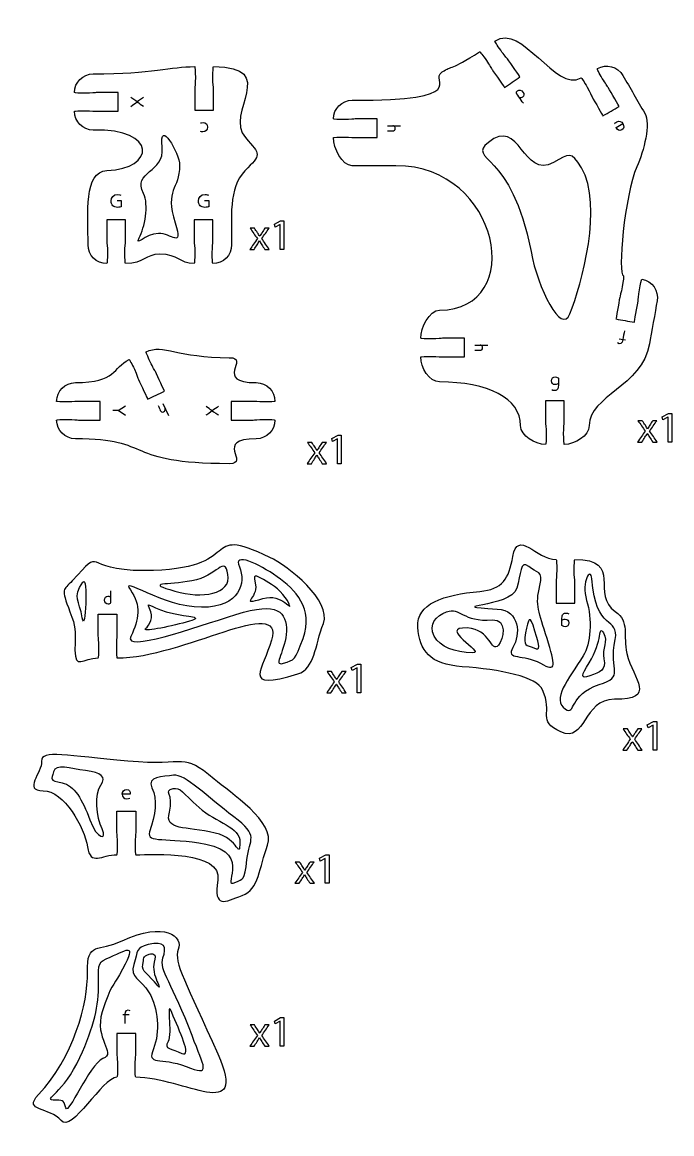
# Model space of a CAD drawing. Extents: x 0 to 1000, y 0 to 600.
# Drawn here: x 342.6 to 446.7, y 216.6 to 394.7 of the extents above; entities that cross this region are included whole.
import ezdxf

# ---------------------------------------------------------------- set-up
doc = ezdxf.new("R2010")
doc.units = 0
doc.header["$MEASUREMENT"] = 0
doc.layers.add('DEFAULT', color=7, linetype='CONTINUOUS')

msp = doc.modelspace()

# ---------------------------------------------------------------- linework, layer by layer
at = {"layer": 'DEFAULT', "color": 250}
for points in [[(401.12, 378.13), (403.24, 378.13)], [(439.27, 343.78), (438.27, 343.95)], [(415.12, 342.97), (417.24, 342.97)], [(357.98, 332.48), (359.14, 333.25)], [(365.1, 333.62), (366, 331.69)], [(359.14, 331.67), (357.98, 332.48), (357.12, 332.48)], [(358.68, 235.69), (359.7, 235.69)]]:
    msp.add_lwpolyline(points, dxfattribs=at)
for points in [[(383.93, 362.3), (383.92, 362.3), (383.12, 361.87), (383, 362.35), (384, 362.88), (384.53, 362.88), (384.53, 358.3), (383.93, 358.3)], [(446.11, 331.45), (446.09, 331.45), (445.3, 331.02), (445.18, 331.49), (446.18, 332.03), (446.71, 332.03), (446.71, 327.44), (446.11, 327.44)], [(393.12, 327.97), (393.11, 327.97), (392.31, 327.54), (392.19, 328.02), (393.2, 328.55), (393.72, 328.55), (393.72, 323.97), (393.12, 323.97)], [(396.26, 291.27), (396.25, 291.27), (395.45, 290.84), (395.33, 291.31), (396.33, 291.85), (396.86, 291.85), (396.86, 287.26), (396.26, 287.26)], [(443.71, 282.07), (443.7, 282.07), (442.9, 281.64), (442.78, 282.11), (443.78, 282.65), (444.31, 282.65), (444.31, 278.06), (443.71, 278.06)], [(391.16, 260.72), (391.15, 260.72), (390.35, 260.29), (390.23, 260.77), (391.23, 261.3), (391.76, 261.3), (391.76, 256.72), (391.16, 256.72)], [(383.93, 234.61), (383.92, 234.61), (383.12, 234.18), (383, 234.65), (384, 235.19), (384.53, 235.19), (384.53, 230.6), (383.93, 230.6)]]:
    msp.add_lwpolyline(points, close=True, dxfattribs=at)
at = {"layer": 'DEFAULT', "color": 1}
for points, knots in [([(441.92, 353.53), (441.86, 353.53), (441.69, 352.77), (441.52, 351.83), (441.35, 350.87), (441.35, 350.26), (441.31, 350.09), (441.16, 349.22), (440.71, 346.64), (440.71, 346.64), (439.72, 346.81), (438.74, 346.99), (437.75, 347.16), (437.75, 347.16), (438.21, 349.74), (438.36, 350.6), (438.39, 350.78), (438.59, 351.36), (438.76, 352.31), (438.93, 353.26), (439.02, 354.04), (438.97, 354.05), (437.97, 354.23), (439.13, 367.04), (441.12, 371.55), (442.25, 374.1), (443.35, 378.44), (442.37, 380.13), (441.21, 382.15), (440.04, 384.17), (438.87, 386.19), (438.04, 387.63), (436.21, 388.12), (434.78, 387.29), (434.73, 387.26), (435.08, 386.56), (435.56, 385.72), (436.05, 384.88), (436.44, 384.41), (436.53, 384.26), (436.96, 383.5), (438.28, 381.23), (438.28, 381.23), (437.41, 380.72), (436.54, 380.22), (435.68, 379.72), (435.68, 379.72), (434.36, 382), (433.93, 382.76), (433.84, 382.91), (433.62, 383.48), (433.14, 384.32), (432.66, 385.16), (432.23, 385.82), (432.18, 385.79), (428.07, 383.42), (422.68, 394.72), (418.36, 391.71), (418.31, 391.68), (418.72, 391.01), (419.28, 390.22), (419.83, 389.43), (420.26, 388.98), (420.36, 388.84), (420.86, 388.13), (422.37, 385.97), (422.37, 385.97), (421.55, 385.4), (420.73, 384.83), (419.91, 384.25), (419.91, 384.25), (418.41, 386.4), (417.9, 387.12), (417.81, 387.26), (417.54, 387.82), (416.98, 388.61), (416.43, 389.4), (415.94, 390.02), (415.9, 389.99), (411.1, 386.92), (411.61, 387.84), (409.9, 386.75), (407.67, 385.33), (415.03, 382.22), (395.47, 382.22), (393.82, 382.22), (392.47, 380.88), (392.47, 379.22), (392.47, 379.17), (393.26, 379.12), (394.22, 379.12), (395.19, 379.12), (395.8, 379.22), (395.97, 379.23), (397.14, 379.23), (398.3, 379.23), (399.47, 379.23), (399.47, 378.22), (399.47, 377.22), (399.47, 376.22), (398.3, 376.22), (397.14, 376.22), (395.97, 376.22), (395.8, 376.22), (395.19, 376.32), (394.22, 376.32), (393.26, 376.32), (392.47, 376.28), (392.47, 376.22), (392.47, 374.57), (393.82, 371.73), (395.47, 371.73), (397.81, 371.73), (400.14, 371.73), (402.47, 371.73), (419.26, 371.73), (423.47, 348.57), (409.47, 348.57), (407.81, 348.57), (406.47, 345.72), (406.47, 344.06), (406.47, 344.01), (407.26, 343.97), (408.22, 343.97), (409.19, 343.97), (409.8, 344.06), (409.97, 344.06), (411.14, 344.06), (412.31, 344.06), (413.47, 344.06), (413.47, 343.06), (413.47, 342.07), (413.47, 341.07), (412.31, 341.07), (411.14, 341.07), (409.97, 341.07), (409.8, 341.07), (409.19, 341.16), (408.22, 341.16), (407.26, 341.16), (406.47, 341.12), (406.47, 341.07), (406.47, 339.41), (407.81, 337.07), (409.47, 337.07), (417.21, 337.07), (422.48, 334.49), (422.48, 330.07), (422.48, 328.41), (424.81, 327.06), (426.47, 327.06), (426.53, 327.06), (426.58, 327.85), (426.58, 328.81), (426.58, 329.78), (426.47, 330.39), (426.47, 330.56), (426.47, 331.73), (426.47, 332.9), (426.47, 334.06), (427.47, 334.06), (428.47, 334.06), (429.48, 334.06), (429.48, 332.9), (429.48, 331.73), (429.48, 330.56), (429.48, 330.39), (429.37, 329.78), (429.37, 328.81), (429.37, 327.85), (429.42, 327.06), (429.48, 327.06), (431.13, 327.06), (433.47, 328.41), (433.47, 330.07), (433.47, 334.88), (441.93, 336.27), (443.14, 343.16), (443.45, 344.89), (444.05, 348.33), (444.36, 350.06), (444.64, 351.69), (443.56, 353.24), (441.92, 353.53)], [1, 1, 1, 1, 2, 2, 2, 3, 3, 3, 4, 4, 4, 12.507955, 12.507955, 12.507955, 13.507955, 13.507955, 13.507955, 14.507955, 14.507955, 14.507955, 15.507955, 15.507955, 15.507955, 16.507955, 16.507955, 16.507955, 17.507955, 17.507955, 17.507955, 37.354932, 37.354932, 37.354932, 38.354932, 38.354932, 38.354932, 39.354932, 39.354932, 39.354932, 40.354932, 40.354932, 40.354932, 41.354932, 41.354932, 41.354932, 49.86754, 49.86754, 49.86754, 50.86754, 50.86754, 50.86754, 51.86754, 51.86754, 51.86754, 52.86754, 52.86754, 52.86754, 53.86754, 53.86754, 53.86754, 54.86754, 54.86754, 54.86754, 55.86754, 55.86754, 55.86754, 56.86754, 56.86754, 56.86754, 65.376083, 65.376083, 65.376083, 66.376083, 66.376083, 66.376083, 67.376083, 67.376083, 67.376083, 68.376083, 68.376083, 68.376083, 69.376083, 69.376083, 69.376083, 70.376083, 70.376083, 70.376083, 71.376083, 71.376083, 71.376083, 72.376083, 72.376083, 72.376083, 73.376083, 73.376083, 73.376083, 83.296083, 83.296083, 83.296083, 91.806083, 91.806083, 91.806083, 101.726083, 101.726083, 101.726083, 102.726083, 102.726083, 102.726083, 103.726083, 103.726083, 103.726083, 104.726083, 104.726083, 104.726083, 124.566083, 124.566083, 124.566083, 125.566083, 125.566083, 125.566083, 126.566083, 126.566083, 126.566083, 127.566083, 127.566083, 127.566083, 128.566083, 128.566083, 128.566083, 138.486083, 138.486083, 138.486083, 146.986083, 146.986083, 146.986083, 156.906083, 156.906083, 156.906083, 157.906083, 157.906083, 157.906083, 158.906083, 158.906083, 158.906083, 159.906083, 159.906083, 159.906083, 160.906083, 160.906083, 160.906083, 161.906083, 161.906083, 161.906083, 162.906083, 162.906083, 162.906083, 163.906083, 163.906083, 163.906083, 173.826083, 173.826083, 173.826083, 182.336083, 182.336083, 182.336083, 192.256083, 192.256083, 192.256083, 193.256083, 193.256083, 193.256083, 194.256083, 194.256083, 194.256083, 195.256083, 195.256083, 195.256083, 196.256083, 196.256083, 196.256083, 197.256083, 197.256083, 197.256083, 198.256083, 198.256083, 198.256083, 198.256083]), ([(352.7, 380.54), (351.73, 380.54), (350.95, 380.5), (350.95, 380.44), (350.95, 378.78), (352.29, 377.44), (353.95, 377.44), (364.38, 377.68), (363.91, 371.21), (356.13, 370.94), (352.45, 370.8), (353.13, 364.02), (353.13, 359.04), (353.13, 357.38), (354.47, 356.04), (356.13, 356.04), (356.19, 356.04), (356.24, 356.82), (356.24, 357.79), (356.24, 358.75), (356.13, 359.36), (356.13, 359.54), (356.13, 360.7), (356.13, 361.87), (356.13, 363.04), (357.13, 363.04), (358.13, 363.04), (359.13, 363.04), (359.13, 361.87), (359.13, 360.7), (359.13, 359.54), (359.13, 359.36), (359.03, 358.75), (359.03, 357.79), (359.03, 356.82), (359.08, 356.04), (359.13, 356.04), (362.17, 356.04), (362.23, 357.54), (364.63, 357.54), (367.68, 357.54), (367.73, 356.04), (370.13, 356.04), (370.19, 356.04), (370.24, 356.82), (370.24, 357.79), (370.24, 358.75), (370.13, 359.36), (370.13, 359.54), (370.13, 360.7), (370.13, 361.87), (370.13, 363.04), (371.14, 363.04), (372.14, 363.04), (373.14, 363.04), (373.14, 361.87), (373.14, 360.7), (373.14, 359.54), (373.14, 359.36), (373.04, 358.75), (373.04, 357.79), (373.04, 356.82), (373.08, 356.04), (373.14, 356.04), (374.79, 356.04), (376.14, 357.38), (376.14, 359.04), (376.14, 363.1), (375.61, 368.25), (378.27, 370.91), (380.93, 373.56), (380.82, 373.46), (378.35, 376.22), (374.82, 380.17), (384.04, 387.6), (373.23, 387.6), (373.17, 387.6), (373.13, 386.82), (373.13, 385.85), (373.13, 384.88), (373.23, 384.28), (373.23, 384.1), (373.23, 382.93), (373.23, 381.77), (373.23, 380.6), (372.23, 380.6), (371.23, 380.6), (370.23, 380.6), (370.23, 381.77), (370.23, 382.93), (370.23, 384.1), (370.23, 384.28), (370.33, 384.88), (370.33, 385.85), (370.33, 386.82), (370.28, 387.6), (370.23, 387.6), (366.33, 387.6), (363.58, 386.44), (353.95, 386.44), (352.29, 386.44), (350.95, 385.1), (350.95, 383.44), (350.95, 383.39), (351.73, 383.34), (352.7, 383.34), (353.67, 383.34), (354.28, 383.44), (354.45, 383.44), (355.62, 383.44), (356.78, 383.44), (357.95, 383.44), (357.95, 382.44), (357.95, 381.44), (357.95, 380.44), (356.78, 380.44), (355.62, 380.44), (354.45, 380.44), (354.28, 380.44), (353.67, 380.54), (352.7, 380.54)], [1, 1, 1, 1, 2, 2, 2, 3, 3, 3, 4, 4, 4, 5, 5, 5, 6, 6, 6, 7, 7, 7, 8, 8, 8, 17.92, 17.92, 17.92, 26.43, 26.43, 26.43, 36.35, 36.35, 36.35, 37.35, 37.35, 37.35, 38.35, 38.35, 38.35, 39.35, 39.35, 39.35, 40.35, 40.35, 40.35, 41.35, 41.35, 41.35, 42.35, 42.35, 42.35, 52.27, 52.27, 52.27, 60.78, 60.78, 60.78, 70.7, 70.7, 70.7, 71.7, 71.7, 71.7, 72.7, 72.7, 72.7, 73.7, 73.7, 73.7, 74.7, 74.7, 74.7, 75.7, 75.7, 75.7, 76.7, 76.7, 76.7, 77.7, 77.7, 77.7, 78.7, 78.7, 78.7, 88.62, 88.62, 88.62, 97.12, 97.12, 97.12, 107.04, 107.04, 107.04, 108.04, 108.04, 108.04, 109.04, 109.04, 109.04, 110.04, 110.04, 110.04, 111.04, 111.04, 111.04, 112.04, 112.04, 112.04, 113.04, 113.04, 113.04, 122.96, 122.96, 122.96, 131.47, 131.47, 131.47, 141.39, 141.39, 141.39, 142.39, 142.39, 142.39, 142.39]), ([(430.39, 347.99), (429.03, 344.5), (425.22, 352.1), (424.14, 357.95), (421.14, 374.15), (413.74, 372.53), (417.3, 375.46), (422.37, 379.63), (422.85, 369.49), (427.74, 372.22), (430.25, 373.63), (430.59, 374.13), (432.21, 371.4), (435.8, 365.34), (432.23, 352.75), (430.39, 347.99)], [1, 1, 1, 1, 2, 2, 2, 3, 3, 3, 4, 4, 4, 5, 5, 5, 6, 6, 6, 6]), ([(349.84, 331.06), (348.87, 331.06), (348.09, 331.02), (348.09, 330.96), (348.09, 329.3), (349.43, 327.96), (351.09, 327.96), (363.93, 327.96), (358.57, 323.97), (375.77, 323.97), (379.24, 323.97), (373.15, 327.96), (380.09, 327.96), (381.75, 327.96), (383.09, 329.3), (383.09, 330.96), (383.09, 331.02), (382.31, 331.06), (381.34, 331.06), (380.37, 331.06), (379.77, 330.96), (379.59, 330.96), (378.42, 330.96), (377.26, 330.96), (376.09, 330.96), (376.09, 331.96), (376.09, 332.96), (376.09, 333.96), (377.26, 333.96), (378.42, 333.96), (379.59, 333.96), (379.77, 333.96), (380.37, 333.86), (381.34, 333.86), (382.31, 333.86), (383.09, 333.91), (383.09, 333.96), (383.09, 335.62), (381.75, 336.96), (380.09, 336.96), (373.15, 336.96), (379.24, 340.96), (375.77, 340.96), (367.52, 340.96), (365.16, 343.18), (362.44, 341.92), (362.39, 341.89), (362.68, 341.16), (363.09, 340.29), (363.5, 339.41), (363.84, 338.9), (363.92, 338.74), (364.29, 337.95), (365.4, 335.57), (365.4, 335.57), (364.49, 335.15), (363.58, 334.72), (362.68, 334.3), (362.68, 334.3), (361.57, 336.68), (361.2, 337.47), (361.12, 337.63), (360.96, 338.23), (360.55, 339.1), (360.14, 339.98), (359.77, 340.67), (359.72, 340.65), (357, 339.38), (357.77, 336.96), (351.09, 336.96), (349.43, 336.96), (348.09, 335.62), (348.09, 333.96), (348.09, 333.91), (348.87, 333.86), (349.84, 333.86), (350.81, 333.86), (351.42, 333.96), (351.59, 333.96), (352.76, 333.96), (353.93, 333.96), (355.09, 333.96), (355.09, 332.96), (355.09, 331.96), (355.09, 330.96), (353.93, 330.96), (352.76, 330.96), (351.59, 330.96), (351.42, 330.96), (350.81, 331.06), (349.84, 331.06)], [1, 1, 1, 1, 2, 2, 2, 3, 3, 3, 4, 4, 4, 5, 5, 5, 6, 6, 6, 7, 7, 7, 8, 8, 8, 17.92, 17.92, 17.92, 26.43, 26.43, 26.43, 36.35, 36.35, 36.35, 37.35, 37.35, 37.35, 38.35, 38.35, 38.35, 39.35, 39.35, 39.35, 40.35, 40.35, 40.35, 41.35, 41.35, 41.35, 42.35, 42.35, 42.35, 43.35, 43.35, 43.35, 44.35, 44.35, 44.35, 52.854834, 52.854834, 52.854834, 53.854834, 53.854834, 53.854834, 54.854834, 54.854834, 54.854834, 55.854834, 55.854834, 55.854834, 56.854834, 56.854834, 56.854834, 57.854834, 57.854834, 57.854834, 58.854834, 58.854834, 58.854834, 59.854834, 59.854834, 59.854834, 69.774834, 69.774834, 69.774834, 78.284834, 78.284834, 78.284834, 88.204834, 88.204834, 88.204834, 89.204834, 89.204834, 89.204834, 89.204834]), ([(354.76, 292.83), (352.3, 292.83), (351.03, 290.9), (351.03, 294.09), (351.03, 297.61), (351.22, 297.65), (350.23, 300.22), (348.7, 304.19), (349.14, 303.6), (350.6, 305.21), (355.8, 310.94), (351.89, 306.83), (362.13, 306.83), (378.75, 306.83), (370.78, 314.44), (382.26, 308.96), (385.28, 307.52), (392.22, 301.99), (390.85, 298.38), (389.48, 294.76), (389.52, 291.15), (386.74, 290.28), (377.48, 287.39), (381.24, 291.09), (382.55, 295.69), (384.64, 303.07), (368.38, 292.83), (357.76, 292.83), (357.7, 292.83), (357.66, 293.62), (357.66, 294.58), (357.66, 295.55), (357.76, 296.16), (357.76, 296.33), (357.76, 297.5), (357.76, 298.67), (357.76, 299.83), (356.76, 299.83), (355.76, 299.83), (354.76, 299.83), (354.76, 298.67), (354.76, 297.5), (354.76, 296.33), (354.76, 296.16), (354.86, 295.55), (354.86, 294.58), (354.86, 293.62), (354.82, 292.83), (354.76, 292.83)], [1, 1, 1, 1, 2, 2, 2, 3, 3, 3, 4, 4, 4, 5, 5, 5, 6, 6, 6, 7, 7, 7, 8, 8, 8, 9, 9, 9, 10, 10, 10, 11, 11, 11, 12, 12, 12, 21.92, 21.92, 21.92, 30.42, 30.42, 30.42, 40.34, 40.34, 40.34, 41.34, 41.34, 41.34, 42.34, 42.34, 42.34, 42.34]), ([(406, 297.79), (406.28, 293.97), (407.86, 291.81), (413.12, 291.44), (419.12, 291.01), (425.23, 289.78), (425.99, 287.71), (427.78, 283.97), (424.95, 282.8), (428.93, 280.98), (432.91, 279.16), (432.45, 286.21), (437.52, 286.21), (444.41, 286.21), (440.53, 289.26), (439.52, 293.56), (438.83, 296.43), (440.02, 298.71), (437.65, 300.28), (433.65, 302.92), (438.95, 308.64), (431.16, 308.64), (431.11, 308.64), (431.06, 307.86), (431.06, 306.89), (431.06, 305.93), (431.16, 305.32), (431.16, 305.14), (431.16, 303.98), (431.16, 302.81), (431.16, 301.64), (430.16, 301.64), (429.16, 301.64), (428.16, 301.64), (428.16, 302.81), (428.16, 303.98), (428.16, 305.14), (428.16, 305.32), (428.27, 305.93), (428.27, 306.89), (428.27, 307.86), (428.22, 308.64), (428.16, 308.64), (424.94, 308.64), (422.01, 313.5), (421.23, 309.1), (420.6, 305.55), (419.56, 303.81), (415.93, 303.5), (410.11, 303), (405.73, 301.51), (406, 297.79)], [1, 1, 1, 1, 2, 2, 2, 3, 3, 3, 4, 4, 4, 5, 5, 5, 6, 6, 6, 7, 7, 7, 8, 8, 8, 9, 9, 9, 10, 10, 10, 19.92, 19.92, 19.92, 28.43, 28.43, 28.43, 38.35, 38.35, 38.35, 39.35, 39.35, 39.35, 40.35, 40.35, 40.35, 41.35, 41.35, 41.35, 42.35, 42.35, 42.35, 43.35, 43.35, 43.35, 43.35]), ([(357.76, 261.31), (355.3, 261.31), (353.53, 259.42), (353.03, 262.56), (352.53, 265.71), (349.3, 271.56), (345.93, 271.56), (342.57, 271.56), (345.81, 274.43), (345.68, 276.29), (345.56, 278.16), (349.79, 277.16), (359.51, 276.29), (369.22, 275.42), (368.1, 277.83), (373.33, 273.43), (375.89, 271.28), (383.29, 266.46), (381.92, 262.84), (380.55, 259.23), (380.55, 255.75), (377.81, 254.75), (375.07, 253.76), (373.2, 252.51), (373.95, 257.24), (374.7, 261.97), (363.7, 261.3), (360.76, 261.3), (360.7, 261.3), (360.66, 262.09), (360.66, 263.05), (360.66, 264.02), (360.76, 264.63), (360.76, 264.8), (360.76, 265.97), (360.76, 267.14), (360.76, 268.3), (359.76, 268.3), (358.76, 268.3), (357.76, 268.3), (357.76, 267.14), (357.76, 265.97), (357.76, 264.8), (357.76, 264.63), (357.86, 264.02), (357.86, 263.05), (357.86, 262.09), (357.82, 261.31), (357.76, 261.31)], [1, 1, 1, 1, 2, 2, 2, 3, 3, 3, 4, 4, 4, 5, 5, 5, 6, 6, 6, 7, 7, 7, 8, 8, 8, 9, 9, 9, 10, 10, 10, 11, 11, 11, 12, 12, 12, 21.92, 21.92, 21.92, 30.42, 30.42, 30.42, 40.34, 40.34, 40.34, 41.34, 41.34, 41.34, 42.34, 42.34, 42.34, 42.34]), ([(360.76, 225.63), (368.56, 225.63), (378.9, 218.08), (373.92, 229.37), (368.94, 240.66), (366.77, 244.12), (367.59, 246.11), (368.42, 248.11), (365.45, 250.72), (358.59, 247.51), (354.77, 245.72), (352.9, 247.47), (353.03, 242.49), (353.15, 237.5), (350.75, 228.72), (345.18, 222.85), (342.58, 220.11), (347.05, 220.84), (348.79, 218.71), (350.54, 216.58), (355.41, 225.63), (357.76, 225.63), (357.82, 225.63), (357.86, 226.41), (357.86, 227.38), (357.86, 228.34), (357.76, 228.95), (357.76, 229.13), (357.76, 230.29), (357.76, 231.46), (357.76, 232.63), (358.76, 232.63), (359.76, 232.63), (360.76, 232.63), (360.76, 231.46), (360.76, 230.29), (360.76, 229.13), (360.76, 228.95), (360.66, 228.34), (360.66, 227.38), (360.66, 226.41), (360.71, 225.63), (360.76, 225.63)], [1, 1, 1, 1, 2, 2, 2, 3, 3, 3, 4, 4, 4, 5, 5, 5, 6, 6, 6, 7, 7, 7, 8, 8, 8, 9, 9, 9, 10, 10, 10, 19.92, 19.92, 19.92, 28.42, 28.42, 28.42, 38.34, 38.34, 38.34, 39.34, 39.34, 39.34, 40.34, 40.34, 40.34, 40.34])]:
    msp.add_open_spline(points, degree=3, knots=knots, dxfattribs=at)
at = {"layer": 'DEFAULT', "color": 250}
for points, knots in [([(422.91, 381.73), (422.91, 381.73), (421.87, 383.23), (421.8, 383.31), (421.79, 383.5), (421.85, 383.63), (422, 383.73), (422.24, 383.9), (422.6, 383.89), (422.85, 383.52), (423.07, 383.22), (423.03, 382.88), (422.77, 382.7), (422.6, 382.58), (422.43, 382.57), (422.28, 382.63)], [0, 0, 0, 0, 1.002828, 1.002828, 1.002828, 2.005657, 2.005657, 2.005657, 3.008485, 3.008485, 3.008485, 4.011314, 4.011314, 4.011314, 5.014142, 5.014142, 5.014142, 5.014142]), ([(359.98, 381.23), (360.32, 381.47), (360.66, 381.71), (361, 381.96), (360.88, 382.05), (359.98, 382.66), (359.98, 382.66)], [0, 0, 0, 0, 3.543247, 3.543247, 3.543247, 4.543247, 4.543247, 4.543247, 4.543247]), ([(362, 382.63), (362, 382.63), (361.11, 382.05), (361, 381.96), (361.33, 381.72), (361.67, 381.49), (362, 381.26)], [0, 0, 0, 0, 1, 1, 1, 4.453882, 4.453882, 4.453882, 4.453882]), ([(371.16, 378.57), (371.23, 378.6), (371.38, 378.65), (371.58, 378.65), (372.01, 378.65), (372.3, 378.35), (372.3, 377.91), (372.3, 377.46), (371.99, 377.14), (371.52, 377.14), (371.37, 377.14), (371.23, 377.18), (371.15, 377.21)], [0, 0, 0, 0, 1, 1, 1, 2, 2, 2, 3, 3, 3, 4, 4, 4, 4]), ([(401.12, 377.32), (401.39, 377.32), (401.67, 377.32), (401.95, 377.32), (402.18, 377.32), (402.38, 377.42), (402.38, 377.71), (402.38, 377.9), (402.26, 378.06), (402.11, 378.11), (402.08, 378.13), (402.04, 378.14), (401.99, 378.14)], [0, 0, 0, 0, 2.36, 2.36, 2.36, 3.36, 3.36, 3.36, 4.36, 4.36, 4.36, 5.36, 5.36, 5.36, 5.36]), ([(437.52, 378.43), (437.58, 378.51), (437.69, 378.63), (437.89, 378.75), (438.28, 378.97), (438.66, 378.85), (438.88, 378.47), (439.1, 378.1), (439.05, 377.67), (438.68, 377.45), (438.27, 377.22), (437.95, 377.51), (437.82, 377.75), (437.79, 377.79), (437.79, 377.81), (437.78, 377.83), (438.14, 378.04), (438.51, 378.26), (438.88, 378.47)], [0, 0, 0, 0, 1, 1, 1, 2, 2, 2, 3, 3, 3, 4, 4, 4, 5, 5, 5, 8.607007, 8.607007, 8.607007, 8.607007]), ([(357.8, 366.13), (358.02, 366.13), (358.24, 366.13), (358.46, 366.13), (358.46, 365.81), (358.46, 365.48), (358.46, 365.16), (358.35, 365.12), (358.12, 365.05), (357.84, 365.05), (357.54, 365.05), (357.29, 365.13), (357.09, 365.32), (356.92, 365.49), (356.81, 365.76), (356.81, 366.07), (356.81, 366.67), (357.22, 367.11), (357.9, 367.11), (358.13, 367.11), (358.32, 367.07), (358.4, 367.02)], [0, 0, 0, 0, 1.89, 1.89, 1.89, 4.64, 4.64, 4.64, 5.64, 5.64, 5.64, 6.64, 6.64, 6.64, 7.64, 7.64, 7.64, 8.64, 8.64, 8.64, 9.64, 9.64, 9.64, 9.64]), ([(371.8, 366.13), (372.02, 366.13), (372.24, 366.13), (372.47, 366.13), (372.47, 365.81), (372.47, 365.48), (372.47, 365.16), (372.35, 365.12), (372.12, 365.05), (371.85, 365.05), (371.54, 365.05), (371.29, 365.13), (371.09, 365.32), (370.92, 365.49), (370.81, 365.76), (370.81, 366.07), (370.81, 366.67), (371.22, 367.11), (371.9, 367.11), (372.13, 367.11), (372.32, 367.07), (372.41, 367.02)], [0, 0, 0, 0, 1.89, 1.89, 1.89, 4.64, 4.64, 4.64, 5.64, 5.64, 5.64, 6.64, 6.64, 6.64, 7.64, 7.64, 7.64, 8.64, 8.64, 8.64, 9.64, 9.64, 9.64, 9.64]), ([(379.8, 361.71), (379.97, 361.47), (380.13, 361.22), (380.29, 360.98), (380.42, 360.79), (380.52, 360.61), (380.64, 360.42), (380.64, 360.42), (380.65, 360.42), (380.66, 360.42), (380.77, 360.62), (380.88, 360.8), (381, 360.98), (381.16, 361.23), (381.32, 361.47), (381.48, 361.71), (381.7, 361.71), (381.92, 361.71), (382.15, 361.71), (381.76, 361.16), (381.37, 360.61), (380.98, 360.06), (381.38, 359.47), (381.78, 358.88), (382.18, 358.3), (381.95, 358.3), (381.71, 358.3), (381.48, 358.3), (381.31, 358.55), (381.14, 358.81), (380.98, 359.06), (380.84, 359.26), (380.73, 359.45), (380.61, 359.66), (380.6, 359.66), (380.6, 359.66), (380.59, 359.66), (380.48, 359.45), (380.36, 359.27), (380.23, 359.06), (380.07, 358.81), (379.91, 358.55), (379.74, 358.3), (379.51, 358.3), (379.28, 358.3), (379.06, 358.3), (379.46, 358.88), (379.87, 359.46), (380.27, 360.04), (379.88, 360.6), (379.5, 361.15), (379.11, 361.71), (379.34, 361.71), (379.57, 361.71), (379.8, 361.71)], [0, 0, 0, 0, 2.496157, 2.496157, 2.496157, 3.496157, 3.496157, 3.496157, 3.556157, 3.556157, 3.556157, 4.556157, 4.556157, 4.556157, 7.024598, 7.024598, 7.024598, 8.924598, 8.924598, 8.924598, 14.651063, 14.651063, 14.651063, 20.697549, 20.697549, 20.697549, 22.697549, 22.697549, 22.697549, 25.299241, 25.299241, 25.299241, 26.299241, 26.299241, 26.299241, 26.339241, 26.339241, 26.339241, 27.339241, 27.339241, 27.339241, 29.930071, 29.930071, 29.930071, 31.870071, 31.870071, 31.870071, 37.889805, 37.889805, 37.889805, 43.654005, 43.654005, 43.654005, 45.614005, 45.614005, 45.614005, 45.614005]), ([(439.12, 345.28), (439.04, 344.8), (438.95, 344.33), (438.87, 343.85), (438.76, 343.24), (438.4, 343.05), (438.02, 343.32)], [0, 0, 0, 0, 4.111764, 4.111764, 4.111764, 5.111764, 5.111764, 5.111764, 5.111764]), ([(415.12, 342.16), (415.39, 342.16), (415.67, 342.16), (415.95, 342.16), (416.18, 342.16), (416.38, 342.25), (416.38, 342.54), (416.38, 342.74), (416.26, 342.9), (416.12, 342.95), (416.08, 342.97), (416.04, 342.97), (415.99, 342.97)], [0, 0, 0, 0, 2.36, 2.36, 2.36, 3.36, 3.36, 3.36, 4.36, 4.36, 4.36, 5.36, 5.36, 5.36, 5.36]), ([(428.53, 336.84), (428.45, 336.73), (428.22, 336.64), (428.01, 336.64), (427.66, 336.64), (427.41, 336.89), (427.41, 337.23), (427.41, 337.64), (427.72, 337.87), (428.04, 337.87), (428.28, 337.87), (428.48, 337.76), (428.54, 337.66), (428.53, 337.56), (428.53, 336.51), (428.53, 336.51), (428.53, 336.18), (428.47, 335.97), (428.35, 335.85), (428.22, 335.72), (428.04, 335.68), (427.88, 335.68), (427.73, 335.68), (427.56, 335.72), (427.46, 335.8)], [0, 0, 0, 0, 1, 1, 1, 2, 2, 2, 3, 3, 3, 4, 4, 4, 5, 5, 5, 6, 6, 6, 7, 7, 7, 8, 8, 8, 8]), ([(364.36, 333.27), (364.48, 333.02), (364.59, 332.77), (364.71, 332.52), (364.81, 332.31), (364.98, 332.17), (365.24, 332.29), (365.42, 332.37), (365.51, 332.55), (365.5, 332.7), (365.5, 332.74), (365.49, 332.78), (365.47, 332.82)], [0, 0, 0, 0, 2.362118, 2.362118, 2.362118, 3.362118, 3.362118, 3.362118, 4.362118, 4.362118, 4.362118, 5.362118, 5.362118, 5.362118, 5.362118]), ([(372.04, 331.78), (372.04, 331.78), (372.92, 332.36), (373.03, 332.45), (372.7, 332.68), (372.37, 332.92), (372.04, 333.15)], [0, 0, 0, 0, 1, 1, 1, 4.453882, 4.453882, 4.453882, 4.453882]), ([(374.06, 333.18), (373.72, 332.94), (373.38, 332.7), (373.04, 332.45), (373.16, 332.36), (374.06, 331.75), (374.06, 331.75)], [0, 0, 0, 0, 3.543247, 3.543247, 3.543247, 4.543247, 4.543247, 4.543247, 4.543247]), ([(441.98, 330.86), (442.14, 330.61), (442.31, 330.37), (442.47, 330.12), (442.59, 329.93), (442.7, 329.76), (442.81, 329.56), (442.82, 329.56), (442.83, 329.56), (442.83, 329.56), (442.95, 329.77), (443.06, 329.95), (443.17, 330.13), (443.33, 330.37), (443.49, 330.61), (443.65, 330.86), (443.88, 330.86), (444.1, 330.86), (444.32, 330.86), (443.94, 330.31), (443.55, 329.76), (443.16, 329.21), (443.56, 328.62), (443.96, 328.03), (444.36, 327.44), (444.12, 327.44), (443.89, 327.44), (443.65, 327.44), (443.49, 327.7), (443.32, 327.95), (443.15, 328.21), (443.02, 328.41), (442.91, 328.6), (442.79, 328.8), (442.78, 328.8), (442.78, 328.8), (442.77, 328.8), (442.66, 328.6), (442.54, 328.41), (442.41, 328.21), (442.25, 327.95), (442.08, 327.7), (441.92, 327.44), (441.69, 327.44), (441.46, 327.44), (441.23, 327.44), (441.64, 328.02), (442.04, 328.6), (442.45, 329.18), (442.06, 329.74), (441.68, 330.3), (441.29, 330.86), (441.52, 330.86), (441.75, 330.86), (441.98, 330.86)], [0, 0, 0, 0, 2.496157, 2.496157, 2.496157, 3.496157, 3.496157, 3.496157, 3.556157, 3.556157, 3.556157, 4.556157, 4.556157, 4.556157, 7.024598, 7.024598, 7.024598, 8.924598, 8.924598, 8.924598, 14.651063, 14.651063, 14.651063, 20.697549, 20.697549, 20.697549, 22.697549, 22.697549, 22.697549, 25.299241, 25.299241, 25.299241, 26.299241, 26.299241, 26.299241, 26.339241, 26.339241, 26.339241, 27.339241, 27.339241, 27.339241, 29.930071, 29.930071, 29.930071, 31.870071, 31.870071, 31.870071, 37.889805, 37.889805, 37.889805, 43.654005, 43.654005, 43.654005, 45.614005, 45.614005, 45.614005, 45.614005]), ([(389, 327.38), (389.16, 327.14), (389.32, 326.89), (389.48, 326.65), (389.61, 326.46), (389.72, 326.28), (389.83, 326.09), (389.84, 326.09), (389.84, 326.09), (389.85, 326.09), (389.96, 326.29), (390.08, 326.47), (390.19, 326.65), (390.35, 326.9), (390.51, 327.14), (390.67, 327.38), (390.89, 327.38), (391.12, 327.38), (391.34, 327.38), (390.95, 326.83), (390.56, 326.28), (390.18, 325.73), (390.58, 325.14), (390.98, 324.55), (391.38, 323.97), (391.14, 323.97), (390.9, 323.97), (390.67, 323.97), (390.5, 324.22), (390.34, 324.48), (390.17, 324.74), (390.03, 324.93), (389.92, 325.12), (389.8, 325.33), (389.8, 325.33), (389.79, 325.33), (389.79, 325.33), (389.67, 325.12), (389.55, 324.94), (389.43, 324.74), (389.26, 324.48), (389.1, 324.22), (388.93, 323.97), (388.71, 323.97), (388.48, 323.97), (388.25, 323.97), (388.65, 324.55), (389.06, 325.13), (389.46, 325.71), (389.08, 326.27), (388.69, 326.82), (388.31, 327.38), (388.54, 327.38), (388.77, 327.38), (389, 327.38)], [0, 0, 0, 0, 2.496157, 2.496157, 2.496157, 3.496157, 3.496157, 3.496157, 3.556157, 3.556157, 3.556157, 4.556157, 4.556157, 4.556157, 7.024598, 7.024598, 7.024598, 8.924598, 8.924598, 8.924598, 14.651063, 14.651063, 14.651063, 20.697549, 20.697549, 20.697549, 22.697549, 22.697549, 22.697549, 25.299241, 25.299241, 25.299241, 26.299241, 26.299241, 26.299241, 26.339241, 26.339241, 26.339241, 27.339241, 27.339241, 27.339241, 29.930071, 29.930071, 29.930071, 31.870071, 31.870071, 31.870071, 37.889805, 37.889805, 37.889805, 43.654005, 43.654005, 43.654005, 45.614005, 45.614005, 45.614005, 45.614005]), ([(356.75, 303.62), (356.75, 303.62), (356.75, 301.79), (356.75, 301.69), (356.66, 301.53), (356.53, 301.46), (356.34, 301.46), (356.06, 301.46), (355.77, 301.68), (355.77, 302.12), (355.77, 302.49), (355.99, 302.75), (356.31, 302.75), (356.52, 302.75), (356.67, 302.66), (356.76, 302.52)], [0, 0, 0, 0, 1.004, 1.004, 1.004, 2.008, 2.008, 2.008, 3.012, 3.012, 3.012, 4.016, 4.016, 4.016, 5.02, 5.02, 5.02, 5.02]), ([(429.1, 298.87), (429.18, 298.98), (429.41, 299.07), (429.63, 299.07), (429.97, 299.07), (430.22, 298.81), (430.22, 298.48), (430.22, 298.07), (429.91, 297.84), (429.59, 297.84), (429.35, 297.84), (429.16, 297.95), (429.1, 298.04), (429.1, 298.15), (429.1, 299.19), (429.1, 299.19), (429.1, 299.53), (429.16, 299.73), (429.29, 299.86), (429.41, 299.99), (429.59, 300.03), (429.75, 300.03), (429.91, 300.03), (430.07, 299.99), (430.18, 299.91)], [0, 0, 0, 0, 1, 1, 1, 2, 2, 2, 3, 3, 3, 4, 4, 4, 5, 5, 5, 6, 6, 6, 7, 7, 7, 8, 8, 8, 8]), ([(392.13, 290.67), (392.3, 290.43), (392.46, 290.19), (392.62, 289.94), (392.75, 289.75), (392.85, 289.57), (392.97, 289.38), (392.97, 289.38), (392.98, 289.38), (392.99, 289.38), (393.1, 289.59), (393.21, 289.76), (393.33, 289.95), (393.49, 290.19), (393.65, 290.43), (393.81, 290.67), (394.03, 290.67), (394.25, 290.67), (394.48, 290.67), (394.09, 290.12), (393.7, 289.57), (393.31, 289.02), (393.71, 288.44), (394.11, 287.85), (394.51, 287.26), (394.28, 287.26), (394.04, 287.26), (393.81, 287.26), (393.64, 287.52), (393.47, 287.77), (393.3, 288.03), (393.17, 288.23), (393.06, 288.42), (392.94, 288.62), (392.93, 288.62), (392.93, 288.62), (392.92, 288.62), (392.81, 288.42), (392.69, 288.23), (392.56, 288.03), (392.4, 287.77), (392.23, 287.52), (392.07, 287.26), (391.84, 287.26), (391.61, 287.26), (391.39, 287.26), (391.79, 287.84), (392.19, 288.42), (392.6, 289), (392.21, 289.56), (391.83, 290.12), (391.44, 290.67), (391.67, 290.67), (391.9, 290.67), (392.13, 290.67)], [0, 0, 0, 0, 2.496157, 2.496157, 2.496157, 3.496157, 3.496157, 3.496157, 3.556157, 3.556157, 3.556157, 4.556157, 4.556157, 4.556157, 7.024598, 7.024598, 7.024598, 8.924598, 8.924598, 8.924598, 14.651063, 14.651063, 14.651063, 20.697549, 20.697549, 20.697549, 22.697549, 22.697549, 22.697549, 25.299241, 25.299241, 25.299241, 26.299241, 26.299241, 26.299241, 26.339241, 26.339241, 26.339241, 27.339241, 27.339241, 27.339241, 29.930071, 29.930071, 29.930071, 31.870071, 31.870071, 31.870071, 37.889805, 37.889805, 37.889805, 43.654005, 43.654005, 43.654005, 45.614005, 45.614005, 45.614005, 45.614005]), ([(439.59, 281.48), (439.75, 281.23), (439.91, 280.99), (440.07, 280.74), (440.2, 280.55), (440.31, 280.38), (440.42, 280.19), (440.43, 280.19), (440.43, 280.19), (440.44, 280.19), (440.55, 280.39), (440.67, 280.57), (440.78, 280.75), (440.94, 280.99), (441.1, 281.24), (441.26, 281.48), (441.48, 281.48), (441.7, 281.48), (441.93, 281.48), (441.54, 280.93), (441.15, 280.38), (440.76, 279.83), (441.16, 279.24), (441.56, 278.65), (441.96, 278.06), (441.73, 278.06), (441.49, 278.06), (441.26, 278.06), (441.09, 278.32), (440.92, 278.58), (440.76, 278.83), (440.62, 279.03), (440.51, 279.22), (440.39, 279.42), (440.39, 279.42), (440.38, 279.42), (440.38, 279.42), (440.26, 279.22), (440.14, 279.04), (440.02, 278.83), (439.85, 278.58), (439.69, 278.32), (439.52, 278.06), (439.29, 278.06), (439.07, 278.06), (438.84, 278.06), (439.24, 278.64), (439.65, 279.22), (440.05, 279.81), (439.67, 280.36), (439.28, 280.92), (438.89, 281.48), (439.12, 281.48), (439.36, 281.48), (439.59, 281.48)], [0, 0, 0, 0, 2.496157, 2.496157, 2.496157, 3.496157, 3.496157, 3.496157, 3.556157, 3.556157, 3.556157, 4.556157, 4.556157, 4.556157, 7.024598, 7.024598, 7.024598, 8.924598, 8.924598, 8.924598, 14.651063, 14.651063, 14.651063, 20.697549, 20.697549, 20.697549, 22.697549, 22.697549, 22.697549, 25.299241, 25.299241, 25.299241, 26.299241, 26.299241, 26.299241, 26.339241, 26.339241, 26.339241, 27.339241, 27.339241, 27.339241, 29.930071, 29.930071, 29.930071, 31.870071, 31.870071, 31.870071, 37.889805, 37.889805, 37.889805, 43.654005, 43.654005, 43.654005, 45.614005, 45.614005, 45.614005, 45.614005]), ([(358.62, 270.99), (358.62, 271.43), (358.88, 271.77), (359.3, 271.77), (359.78, 271.77), (359.9, 271.36), (359.9, 271.09), (359.9, 271.04), (359.9, 271.02), (359.9, 270.99), (359.47, 270.99), (359.05, 270.99), (358.62, 270.99), (358.62, 270.55), (358.89, 270.26), (359.34, 270.26), (359.57, 270.26), (359.73, 270.31), (359.82, 270.35)], [0, 0, 0, 0, 1, 1, 1, 2, 2, 2, 3, 3, 3, 6.610014, 6.610014, 6.610014, 7.610014, 7.610014, 7.610014, 8.610014, 8.610014, 8.610014, 8.610014]), ([(387.04, 260.13), (387.2, 259.89), (387.36, 259.64), (387.52, 259.4), (387.65, 259.21), (387.76, 259.03), (387.87, 258.84), (387.88, 258.84), (387.88, 258.84), (387.89, 258.84), (388, 259.04), (388.12, 259.22), (388.23, 259.4), (388.39, 259.65), (388.55, 259.89), (388.71, 260.13), (388.93, 260.13), (389.16, 260.13), (389.38, 260.13), (388.99, 259.58), (388.6, 259.03), (388.21, 258.48), (388.61, 257.89), (389.01, 257.3), (389.41, 256.72), (389.18, 256.72), (388.94, 256.72), (388.71, 256.72), (388.54, 256.97), (388.37, 257.23), (388.21, 257.49), (388.07, 257.68), (387.96, 257.87), (387.84, 258.08), (387.84, 258.08), (387.83, 258.08), (387.83, 258.08), (387.71, 257.87), (387.59, 257.69), (387.47, 257.49), (387.3, 257.23), (387.14, 256.97), (386.97, 256.72), (386.74, 256.72), (386.52, 256.72), (386.29, 256.72), (386.69, 257.3), (387.1, 257.88), (387.5, 258.46), (387.12, 259.02), (386.73, 259.57), (386.34, 260.13), (386.58, 260.13), (386.81, 260.13), (387.04, 260.13)], [1.96, 1.96, 1.96, 1.96, 4.456157, 4.456157, 4.456157, 5.456157, 5.456157, 5.456157, 5.516157, 5.516157, 5.516157, 6.516157, 6.516157, 6.516157, 8.984598, 8.984598, 8.984598, 10.884598, 10.884598, 10.884598, 16.611063, 16.611063, 16.611063, 22.657549, 22.657549, 22.657549, 24.657549, 24.657549, 24.657549, 27.259241, 27.259241, 27.259241, 28.259241, 28.259241, 28.259241, 28.299241, 28.299241, 28.299241, 29.299241, 29.299241, 29.299241, 31.890071, 31.890071, 31.890071, 33.830071, 33.830071, 33.830071, 39.849805, 39.849805, 39.849805, 45.614005, 45.614005, 45.614005, 47.574005, 47.574005, 47.574005, 47.574005]), ([(359.09, 234.24), (359.09, 234.72), (359.09, 235.2), (359.09, 235.69), (359.09, 236.31), (359.41, 236.56), (359.84, 236.36)], [0, 0, 0, 0, 4.11, 4.11, 4.11, 5.11, 5.11, 5.11, 5.11]), ([(379.8, 234.02), (379.97, 233.77), (380.13, 233.53), (380.29, 233.28), (380.42, 233.09), (380.52, 232.91), (380.64, 232.72), (380.64, 232.72), (380.65, 232.72), (380.66, 232.72), (380.77, 232.93), (380.88, 233.1), (381, 233.29), (381.16, 233.53), (381.32, 233.77), (381.48, 234.02), (381.7, 234.02), (381.92, 234.02), (382.15, 234.02), (381.76, 233.46), (381.37, 232.91), (380.98, 232.36), (381.38, 231.78), (381.78, 231.19), (382.18, 230.6), (381.95, 230.6), (381.71, 230.6), (381.48, 230.6), (381.31, 230.86), (381.14, 231.11), (380.98, 231.37), (380.84, 231.57), (380.73, 231.76), (380.61, 231.96), (380.6, 231.96), (380.6, 231.96), (380.59, 231.96), (380.48, 231.76), (380.36, 231.57), (380.23, 231.37), (380.07, 231.11), (379.91, 230.86), (379.74, 230.6), (379.51, 230.6), (379.28, 230.6), (379.06, 230.6), (379.46, 231.18), (379.87, 231.76), (380.27, 232.34), (379.88, 232.9), (379.5, 233.46), (379.11, 234.02), (379.34, 234.02), (379.57, 234.02), (379.8, 234.02)], [1.96, 1.96, 1.96, 1.96, 4.456157, 4.456157, 4.456157, 5.456157, 5.456157, 5.456157, 5.516157, 5.516157, 5.516157, 6.516157, 6.516157, 6.516157, 8.984598, 8.984598, 8.984598, 10.884598, 10.884598, 10.884598, 16.611063, 16.611063, 16.611063, 22.657549, 22.657549, 22.657549, 24.657549, 24.657549, 24.657549, 27.259241, 27.259241, 27.259241, 28.259241, 28.259241, 28.259241, 28.299241, 28.299241, 28.299241, 29.299241, 29.299241, 29.299241, 31.890071, 31.890071, 31.890071, 33.830071, 33.830071, 33.830071, 39.849805, 39.849805, 39.849805, 45.614005, 45.614005, 45.614005, 47.574005, 47.574005, 47.574005, 47.574005])]:
    msp.add_open_spline(points, degree=3, knots=knots, dxfattribs=at)
at = {"layer": 'DEFAULT', "color": 5}
for points, knots in [([(367.1, 362.55), (365.35, 368.15), (367.8, 367.74), (367.8, 371.82), (367.8, 373.6), (364.47, 379.6), (365.01, 374.69), (365.47, 370.54), (360.15, 370.86), (362, 367.28), (362.95, 365.45), (362.17, 361.76), (361.34, 360.18), (360.5, 358.6), (362.33, 360.8), (364.4, 360.88), (366.47, 360.97), (368.42, 358.29), (367.1, 362.55)], [0, 0, 0, 0, 1, 1, 1, 2, 2, 2, 3, 3, 3, 4, 4, 4, 5, 5, 5, 6, 6, 6, 6]), ([(387.59, 295.98), (386.27, 292.33), (386.34, 292.58), (384.44, 291.99), (382.53, 291.41), (384.93, 294.15), (384.93, 297.14), (384.93, 300.13), (383.69, 301.96), (376.8, 299.79), (369.91, 297.64), (358.71, 293.65), (360, 296.3), (361.28, 298.96), (361.7, 301.31), (359.91, 303.75), (358.12, 306.18), (365.1, 300.95), (371.32, 300.95), (377.55, 300.96), (378.46, 304.94), (377.38, 307.43), (376.3, 309.92), (380.53, 307.93), (383.44, 305.85), (386.34, 303.78), (389.34, 300.8), (387.59, 295.98)], [1, 1, 1, 1, 2, 2, 2, 3, 3, 3, 4, 4, 4, 5, 5, 5, 6, 6, 6, 7, 7, 7, 8, 8, 8, 9, 9, 9, 10, 10, 10, 10]), ([(425.58, 304.44), (424.74, 301.23), (425.4, 300.25), (426.71, 295.96), (428.01, 291.67), (428.33, 290.43), (425.65, 291.98), (422.97, 293.54), (419.98, 292.42), (421.23, 294.51), (422.47, 296.59), (422.41, 300.45), (418.7, 300.68), (409.41, 301.26), (420.9, 300.84), (421.85, 304), (422.52, 306.23), (422.4, 308.67), (423.78, 307.48), (424.98, 306.45), (426.22, 306.86), (425.58, 304.44)], [0, 0, 0, 0, 1, 1, 1, 2, 2, 2, 3, 3, 3, 4, 4, 4, 5, 5, 5, 6, 6, 6, 7, 7, 7, 7]), ([(432.52, 293.17), (433.72, 295.06), (433.97, 299.08), (433.06, 302.07), (432.14, 305.06), (433.75, 307.58), (433.89, 305.49), (434.46, 297.02), (438.36, 299.5), (437.63, 295.81), (436.57, 290.49), (439.28, 289.97), (435.05, 288.56), (430.22, 286.94), (431.3, 283.57), (429.66, 284.64), (427.35, 286.13), (430.1, 289.35), (432.52, 293.17)], [0, 0, 0, 0, 1, 1, 1, 2, 2, 2, 3, 3, 3, 4, 4, 4, 5, 5, 5, 6, 6, 6, 6]), ([(348.97, 272.83), (346.77, 273.27), (347.32, 273.28), (347.61, 274.6), (347.9, 275.94), (350.25, 275.12), (352.74, 274.79), (355.23, 274.46), (356.15, 273.79), (355.15, 272.46), (354.15, 271.14), (354.44, 267.27), (355.38, 265.43), (356.31, 263.58), (354.57, 263.67), (353.41, 266.9), (352.24, 270.14), (350.88, 272.45), (348.97, 272.83)], [0, 0, 0, 0, 1, 1, 1, 2, 2, 2, 3, 3, 3, 4, 4, 4, 5, 5, 5, 6, 6, 6, 6]), ([(362.99, 264.95), (363.91, 267.75), (364.29, 270.13), (363.37, 272.02), (362.45, 273.91), (365.11, 273.79), (366.85, 274.04), (368.6, 274.28), (372.33, 270.55), (376.48, 267.39), (380.63, 264.24), (379.01, 263.99), (378.6, 260.51), (378.18, 257.02), (377.94, 257.45), (376.83, 256.91), (374.11, 255.57), (379.73, 261.52), (372, 263), (365.84, 264.17), (362.39, 263.09), (362.99, 264.95)], [0, 0, 0, 0, 1, 1, 1, 2, 2, 2, 3, 3, 3, 4, 4, 4, 5, 5, 5, 6, 6, 6, 7, 7, 7, 7]), ([(351.81, 228.78), (349.17, 223.08), (345.96, 222.06), (347.51, 221.99), (349.07, 221.93), (349.19, 222.12), (349.56, 220.75), (349.94, 219.38), (353.28, 227.66), (355.52, 228.62), (357.76, 229.59), (354, 231.77), (355.4, 236.12), (356.79, 240.48), (357.22, 240.35), (358.17, 242.06), (361.12, 247.35), (359.68, 246.23), (356.68, 244.9), (354.77, 244.06), (354.73, 244.15), (354.8, 240.67), (354.86, 237.18), (354.13, 233.79), (351.81, 228.78)], [0, 0, 0, 0, 1, 1, 1, 2, 2, 2, 3, 3, 3, 4, 4, 4, 5, 5, 5, 6, 6, 6, 7, 7, 7, 8, 8, 8, 8]), ([(369.8, 232.33), (371.75, 227.1), (372.97, 225.74), (368.86, 227.35), (364.76, 228.97), (362.46, 227.4), (363.62, 230.21), (364.69, 232.83), (364.34, 236.81), (362.93, 239.18), (361.51, 241.54), (359.78, 241.54), (360.46, 243.72), (361.15, 245.9), (360.79, 246.4), (362.76, 246.9), (365.48, 247.58), (365.76, 246.48), (365.13, 244.78), (364.44, 242.91), (366.73, 240.52), (369.8, 232.33)], [0, 0, 0, 0, 1, 1, 1, 2, 2, 2, 3, 3, 3, 4, 4, 4, 5, 5, 5, 6, 6, 6, 7, 7, 7, 7])]:
    msp.add_open_spline(points, degree=3, knots=knots, dxfattribs=at)
at = {"layer": 'DEFAULT', "color": 3}
for points, knots in [([(367.06, 303.53), (362.02, 304.99), (365.88, 304.49), (369.74, 305.18), (373.98, 305.94), (374.96, 309.42), (375.55, 306.23), (376.14, 303.03), (371.35, 302.28), (367.06, 303.53)], [0, 0, 0, 0, 1, 1, 1, 2, 2, 2, 3, 3, 3, 3]), ([(379.99, 304.56), (379.68, 306.22), (379.42, 306.48), (382.11, 304.9), (383.25, 304.23), (384.73, 302.95), (385.35, 301.48), (385.97, 300.01), (384.32, 303.29), (381.16, 302.37), (377.13, 301.19), (380.4, 302.42), (379.99, 304.56)], [0, 0, 0, 0, 1, 1, 1, 2, 2, 2, 3, 3, 3, 4, 4, 4, 4]), ([(352.28, 304.97), (350.59, 302.42), (351.74, 302.16), (352.2, 299.27), (352.65, 296.39), (353.19, 306.36), (352.28, 304.97)], [0, 0, 0, 0, 1, 1, 1, 2, 2, 2, 2]), ([(362.98, 300.77), (363.74, 299.35), (363.02, 298.13), (362.36, 297.55), (361.69, 296.97), (365.93, 297.76), (368.87, 298.59), (371.82, 299.42), (369.92, 299.33), (366.81, 299.95), (363.54, 300.6), (362.22, 302.2), (362.98, 300.77)], [0, 0, 0, 0, 1, 1, 1, 2, 2, 2, 3, 3, 3, 4, 4, 4, 4]), ([(410.61, 300.22), (408.91, 299.57), (407.65, 298.3), (408.64, 296.31), (409.49, 294.62), (411.9, 293.67), (414.84, 293.67), (416.86, 293.67), (408.99, 297.86), (413.91, 297.64), (417.71, 297.46), (417.69, 293.56), (418.91, 294.87), (419.8, 295.81), (420.33, 299.12), (417.98, 298.93), (413.1, 298.56), (412.81, 301.06), (410.61, 300.22)], [0, 0, 0, 0, 1, 1, 1, 2, 2, 2, 3, 3, 3, 4, 4, 4, 5, 5, 5, 6, 6, 6, 6]), ([(424.78, 297.15), (425.51, 294.62), (425.77, 293.92), (424.59, 294.45), (423.41, 294.97), (422.85, 294.6), (423.28, 296.84), (423.72, 299.08), (423.9, 300.14), (424.78, 297.15)], [0, 0, 0, 0, 1, 1, 1, 2, 2, 2, 3, 3, 3, 3]), ([(433.46, 292.04), (432.2, 290.04), (431.93, 289.37), (433.57, 289.99), (435.2, 290.61), (436.26, 290.86), (435.83, 292.67), (435.39, 294.47), (436.64, 295.47), (435.74, 296.84), (434.83, 298.21), (435.76, 295.72), (433.46, 292.04)], [0, 0, 0, 0, 1, 1, 1, 2, 2, 2, 3, 3, 3, 4, 4, 4, 4]), ([(366.77, 271.89), (365.03, 271.5), (367, 271.09), (366.17, 268.1), (365.33, 265.11), (368.71, 265.91), (373.49, 264.78), (377.43, 263.84), (377.31, 260.38), (377.47, 263.3), (377.61, 265.74), (373.66, 266.42), (370.92, 268.86), (368.18, 271.3), (367.93, 272.14), (366.77, 271.89)], [0, 0, 0, 0, 1, 1, 1, 2, 2, 2, 3, 3, 3, 4, 4, 4, 5, 5, 5, 5]), ([(362.93, 245.34), (361.8, 245.03), (362.15, 244.67), (361.9, 243.67), (361.65, 242.68), (362.77, 242.16), (364.32, 240.29), (365.26, 239.17), (363.17, 242.18), (363.72, 244.07), (364.17, 245.6), (363.46, 245.49), (362.93, 245.34)], [0, 0, 0, 0, 1, 1, 1, 2, 2, 2, 3, 3, 3, 4, 4, 4, 4]), ([(366.56, 236), (367.76, 233.08), (369.86, 228.72), (368.18, 229.47), (366.5, 230.22), (365.21, 230.14), (365.95, 231.37), (366.7, 232.61), (365.53, 238.51), (366.56, 236)], [0, 0, 0, 0, 1, 1, 1, 2, 2, 2, 3, 3, 3, 3])]:
    msp.add_open_spline(points, degree=3, knots=knots, dxfattribs=at)

doc.saveas('drawing.dxf')
